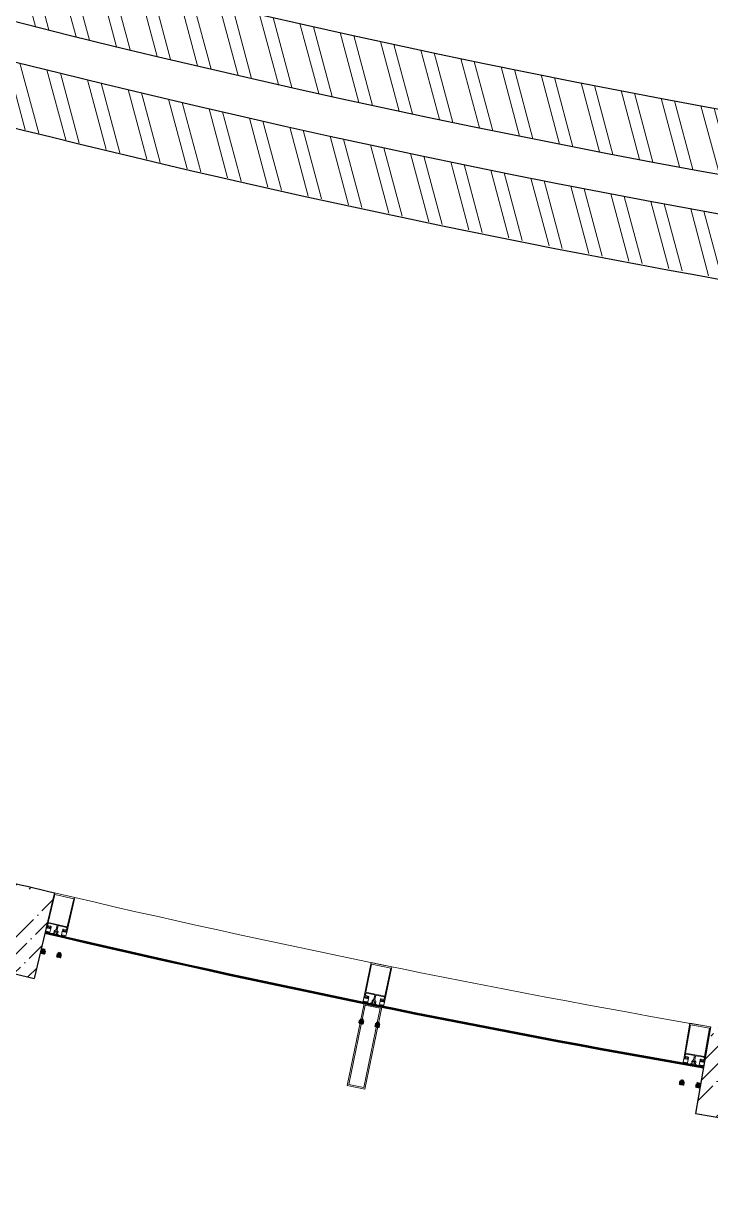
# Model space of a CAD drawing. Header units: millimetres. Extents: x 8275 to 147087, y -297470 to -191881.
# Drawn here: x 103272 to 105736, y -219885 to -215696 of the extents above; entities that cross this region are included whole.
import ezdxf

# ---------------------------------------------------------------- set-up
doc = ezdxf.new("R2010")
doc.units = ezdxf.units.MM
doc.header["$LTSCALE"] = 250
doc.header["$MEASUREMENT"] = 0
for name, color, linetype, lineweight in [('hatch', 9, 'Continuous', 0), ('wall', 1, 'Continuous', 30), ('win', 4, 'Continuous', 20)]:
    doc.layers.add(name, color=color, linetype=linetype, lineweight=lineweight)
pattern_1 = [(45, (-2190690.936406204, -138326.6644931042), (23.20194125768359, 85.07378461150648), [109.375, -21.875, 0, -21.875])]

msp = doc.modelspace()

# ---------------------------------------------------------------- hatches: boundary and pattern name
at = {"layer": 'hatch'}
h = msp.add_hatch(dxfattribs=at)
h.set_pattern_fill('ANSI32', color=256, scale=350, angle=59.99999999999999, style=0)
h.set_pattern_definition([(105, (-2190690.936406204, -138326.6644931042), (-126.7777647004402, -33.96999966970584), []), (105, (-2190660.00048458, -138273.0819050707), (-126.7777647004402, -33.96999966970584), [])])
h.paths.add_polyline_path([(95115.25018163468, -212482.2679443677), (95345.25018163421, -211988.2233863508), (95345.25018163281, -210624.835022427), (96706.70260944148, -210624.8350224087), (96810.93051206064, -210394.8350224093), (95115.25018163468, -210394.835022427)])
edge = h.paths.add_edge_path()
edge.add_arc((112455.1913166817, -179296.9571984977), 37540.11261918598, 243.7933671564915, 259.8707226368601)
edge.add_line((105853.0203109945, -216251.9486539538), (105888.9298440057, -216024.7220899879))
edge.add_arc((112455.1912734841, -179296.9573447998), 37310.11246750853, 243.7857062474797, 259.8636394809197, ccw=False)
edge.add_line((95974.20720158634, -212769.6575101581), (95877.11265997193, -212978.218509694))
edge = h.paths.add_edge_path()
edge.add_line((95725.47056300822, -213303.9487391024), (95356.92912287381, -213132.3760947786))
edge.add_arc((112357.0469241098, -179527.7577788203), 37659.98376814761, 243.1657740476392, 259.9670714785931)
edge.add_line((105796.1456567429, -216611.8372736251), (105831.1623778313, -216390.2602007165))
edge.add_arc((112455.191312338, -179296.9572137243), 37680.11260346745, 243.7979844895485, 259.8749917959418, ccw=False)
edge.add_line((95818.01177239488, -213105.1683874271), (95725.47056300822, -213303.9487391024))
h = msp.add_hatch(dxfattribs=at)
h.set_pattern_fill('ANSI36', color=256, scale=350, style=0)
h.set_pattern_definition(pattern_1)
edge = h.paths.add_edge_path()
edge.add_line((103189.8796660595, -219088.8223623584), (103189.8359679116, -219089.0080375638))
edge.add_line((103233.4066492899, -218903.8744416292), (103218.5158414717, -218967.1460892268))
edge.add_line((103383.6744922462, -218811.0213258906), (103311.5116726325, -219117.6440792023))
edge.add_line((101675.3482354709, -218696.7825613465), (101675.2963569078, -218696.9661188857))
edge.add_line((101727.0236348181, -218513.9438590438), (101709.345208409, -218576.4939425319))
edge.add_line((101640.6802717082, -218359.843401048), (101555.0083000211, -218662.9693047647))
edge.add_arc((112694.3498921262, -179249.5775209171), 40767.29950792503, 254.3938838899209, 256.191106307803)
edge.add_arc((112694.3498921262, -179249.5775209171), 40642.29950792503, 254.2182042704985, 256.191106307803)
edge.add_arc((112694.3408115387, -179249.6314917853), 40767.24492957115, 256.1911005787389, 256.5809129472962)
edge.add_arc((112694.3408115387, -179249.6314917853), 40642.24492957115, 256.1911005787389, 256.7565927922471)
edge.add_arc((112694.3498099099, -179249.577789438), 40832.29922754137, 254.3936042384521, 256.1911062857713)
edge.add_arc((112694.3498099099, -179249.577789438), 40957.29922754137, 254.218204279078, 256.1911062857713)
edge.add_arc((112694.3440582135, -179249.6079446296), 40832.2685710791, 256.1911040305631, 256.5811958506521)
edge.add_arc((112694.3440582135, -179249.6079446296), 40957.2685710791, 256.1911040305631, 256.7565959417156)
h = msp.add_hatch(dxfattribs=at)
h.set_pattern_fill('ANSI36', color=256, scale=350, style=0)
h.set_pattern_definition(pattern_1)
edge = h.paths.add_edge_path()
edge.add_line((107352.2572521584, -219856.9959098764), (107352.2329500502, -219857.1851034745))
edge.add_line((107376.4641550614, -219668.5434886976), (107368.1828567802, -219733.0139712607))
edge.add_line((107516.3466294215, -219560.6777342883), (107476.214309484, -219873.1106337001))
edge.add_line((105805.3526756989, -219623.3574179586), (105805.320018267, -219623.5453496008))
edge.add_line((105837.8821720502, -219436.1619973244), (105826.7536730773, -219500.2024615149))
edge.add_line((105736.0958791112, -219291.7955239103), (105682.1656371418, -219602.144452197))
edge.add_arc((112694.3408115387, -179249.6314917853), 40767.24492957115, 260.317664265954, 262.5047014556026)
edge.add_arc((112694.3408115387, -179249.6314917853), 40642.24492957115, 260.1419844077665, 262.6803813111454)
edge.add_arc((112694.3440582135, -179249.6079446296), 40832.2685710791, 260.3173856727423, 262.5049809096399)
edge.add_arc((112694.3440582135, -179249.6079446296), 40957.2685710791, 260.1419855816791, 262.6803810007032)
at = {"layer": 'win', "extrusion": (-0.0006101579890700578, -0.002618681102787831, 0.9999963851017215)}
h = msp.add_hatch(dxfattribs=at)
h.set_pattern_fill('AR-HBONE', color=256, scale=0.4111842104963534, angle=166.883935893196, style=0)
h.set_pattern_definition([(211.8839359018969, (268933.3493338504, -203505.0308545502), (-0.5278281693547415, -2.265329112003787), [4.934210526705854, -1.644736842235298]), (301.883935884487, (268931.9527552144, -203505.8996050175), (-0.5278281693547415, -2.265329112003787), [4.93421052670585, -1.644736842235296])])
h.paths.add_polyline_path([(103341.5923912851, -219015.3607112148), (103341.1258526938, -219017.3629981859), (103346.4652846111, -219018.6071011105), (103346.9318232135, -219016.6048141308)], flags=16)
h.paths.add_polyline_path([(103404.2247664341, -219029.9542339542), (103403.7582278354, -219031.956520912), (103398.4187959162, -219030.7124179865), (103398.8853345084, -219028.7101310162)], flags=16)
edge = h.paths.add_edge_path()
edge.add_arc((103348.3668563207, -219031.5858078503), 0.6853070175936424, 166.8839358653754, 346.8839358653756, ccw=False)
edge.add_arc((103347.0319983391, -219031.274782119), 0.6853070175936424, 166.8839358653754, 346.8839358653756, ccw=False)
edge.add_arc((103345.6971403583, -219030.9637563871), 0.6853070184712251, 166.8839357886692, 346.88393578866936, ccw=False)
edge.add_arc((103344.362282372, -219030.6527306543), 0.6853070185111152, 166.8839359387466, 346.88393593874673, ccw=False)
edge.add_arc((103343.0274243922, -219030.3417049232), 0.685307016775895, 166.8839360946604, 346.8839360946605, ccw=False)
edge.add_arc((103341.6925664143, -219030.0306791924), 0.6853070175936424, 166.8839358653754, 346.8839358653756, ccw=False)
edge.add_arc((103340.3577084336, -219029.7196534608), 0.6853070175936424, 166.8839358662092, 346.88393586620936, ccw=False)
edge.add_arc((103339.0228504519, -219029.4086277291), 0.6853070185310604, 166.8839359387466, 346.88393593874673, ccw=False)
edge.add_arc((103337.687992475, -219029.0976019983), 0.6853070148412242, 166.8839357970068, 346.883935797007, ccw=False)
edge.add_arc((103336.3531344942, -219028.7865762671), 0.6853070203261156, 166.8839359345778, 346.88393593457795, ccw=False)
edge.add_arc((103335.0182765079, -219028.4755505345), 0.6853070175936424, 166.8839358653754, 346.8839358653756, ccw=False)
edge.add_arc((103333.6834185309, -219028.1645248037), 0.6853070149010594, 166.8839359487518, 346.8839359487519, ccw=False)
edge.add_line((103333.0159895429, -219028.0090119381), (103335.7864207704, -219016.1188952499))
edge.add_line((103335.7864207727, -219016.1188952603), (103339.5240231226, -219016.9897673093))
edge.add_line((103339.5240231202, -219016.9897673084), (103339.9905617148, -219014.9874803288))
edge.add_line((103339.9905617097, -219014.9874803375), (103338.2552463337, -219014.5831468864))
edge.add_line((103338.2552463347, -219014.5831468869), (103340.6380158918, -219011.6200193455))
edge.add_line((103340.6380158942, -219011.6200193464), (103349.3353773313, -219013.6465294731))
edge.add_line((103349.3353773299, -219013.6465294702), (103350.2689681607, -219017.3823784677))
edge.add_line((103350.2689681602, -219017.3823784698), (103348.5336527843, -219016.9780450187))
edge.add_line((103348.5336527861, -219016.9780450196), (103348.0671141902, -219018.9803319894))
edge.add_line((103348.0671141883, -219018.9803319886), (103351.8047165335, -219019.8512040365))
edge.add_line((103351.804716533, -219019.8512040359), (103349.034269798, -219031.7413872533))
edge.add_arc((103390.9957458833, -219041.4307519184), 0.6853070175936424, 166.8839359354116, 346.8839359354115)
edge.add_arc((103392.330603864, -219041.7417776499), 0.6853070175936424, 166.8839359354116, 346.8839359354115)
edge.add_arc((103393.6654618457, -219042.0528033815), 0.68530701845128, 166.8839360121178, 346.8839360121177)
edge.add_arc((103395.000319832, -219042.3638291142), 0.6853070185310604, 166.8839358620404, 346.883935862041)
edge.add_arc((103396.3351778099, -219042.674854845), 0.685307016775895, 166.8839357061267, 346.8839357061273)
edge.add_arc((103397.6700357906, -219042.9858805766), 0.6853070175936424, 166.8839359354116, 346.8839359354115)
edge.add_arc((103399.0048937667, -219043.2969063067), 0.6853070176135876, 166.8839359345779, 346.8839359345777)
edge.add_arc((103400.339751752, -219043.6079320394), 0.6853070185111152, 166.8839358620404, 346.883935862041)
edge.add_arc((103401.674609729, -219043.9189577701), 0.6853070148611694, 166.8839360037802, 346.8839360037801)
edge.add_arc((103403.0094677116, -219044.2299835021), 0.6853070203261156, 166.8839358662093, 346.8839358662098)
edge.add_arc((103404.344325697, -219044.5410092348), 0.6853070175936424, 166.8839359354116, 346.8839359354115)
edge.add_arc((103405.6791836731, -219044.8520349653), 0.6853070149210045, 166.8839358520353, 346.8839358520358)
edge.add_line((103406.3466126602, -219045.0075478296), (103409.0976597555, -219033.2006238386))
edge.add_line((103409.0976597573, -219033.2006238377), (103405.3600574121, -219032.3297517897))
edge.add_line((103405.3600574098, -219032.3297517886), (103405.8265960058, -219030.3274648188))
edge.add_line((103405.8265960086, -219030.3274648199), (103407.5619113845, -219030.731798271))
edge.add_line((103407.5619113817, -219030.731798282), (103406.7342704832, -219027.020635913))
edge.add_line((103406.7342704879, -219027.0206359133), (103398.0369090465, -219024.9941258046))
edge.add_line((103398.0369090465, -219024.9941257954), (103395.5481895562, -219027.9325666892))
edge.add_line((103395.548189558, -219027.9325666871), (103397.283504934, -219028.3369001383))
edge.add_line((103397.2835049312, -219028.3369001497), (103396.8169663352, -219030.3391871195))
edge.add_line((103396.8169663343, -219030.3391871191), (103393.0793639891, -219029.4683150711))
edge.add_line((103393.0793639933, -219029.4683150723), (103390.3283013934, -219041.2753056025))
at = {"layer": 'win', "extrusion": (-0.0005455354883049503, -0.002632902299882639, 0.9999963851017214)}
h = msp.add_hatch(dxfattribs=at)
h.set_pattern_fill('AR-HBONE', color=256, scale=0.4111842104963538, angle=168.2939570443096, style=0)
h.set_pattern_definition([(213.2939570530105, (269642.3732031303, -199685.9870364307), (-0.4719253275507613, -2.277631455541558), [4.934210526705858, -1.6447368422353]), (303.2939570356006, (269640.9984247437, -199686.8898894906), (-0.4719253275507613, -2.277631455541558), [4.934210526705853, -1.644736842235297])])
h.paths.add_polyline_path([(104482.4203529545, -219266.3413262879), (104482.0032259613, -219268.354487097), (104487.3716547797, -219269.46682576), (104487.7887817841, -219267.453664942)], flags=16)
h.paths.add_polyline_path([(104545.3928663158, -219279.3892335398), (104544.9757393152, -219281.4023943358), (104539.607310494, -219280.290055672), (104540.0244374881, -219278.2768948637)], flags=16)
edge = h.paths.add_edge_path()
edge.add_arc((104489.5920180921, -219282.394810536), 0.6853070175936429, 168.293957016489, 348.2939570164892, ccw=False)
edge.add_arc((104488.2499108841, -219282.1167258701), 0.6853070175936429, 168.293957016489, 348.2939570164892, ccw=False)
edge.add_arc((104486.9078036785, -219281.8386412037), 0.6853070184712255, 168.2939569397828, 348.29395693978296, ccw=False)
edge.add_arc((104485.5656964668, -219281.5605565365), 0.6853070185111156, 168.2939570898602, 348.2939570898603, ccw=False)
edge.add_arc((104484.2235892616, -219281.2824718707), 0.6853070167758955, 168.2939572457739, 348.2939572457741, ccw=False)
edge.add_arc((104482.8814820587, -219281.0043872054), 0.6853070175936429, 168.293957016489, 348.2939570164892, ccw=False)
edge.add_arc((104481.5393748517, -219280.7263025392), 0.6853070175936429, 168.2939570173228, 348.29395701732295, ccw=False)
edge.add_arc((104480.1972676451, -219280.448217873), 0.6853070185310608, 168.2939570898602, 348.2939570898603, ccw=False)
edge.add_arc((104478.8551604427, -219280.1701332075), 0.6853070148412247, 168.2939569481204, 348.2939569481206, ccw=False)
edge.add_arc((104477.5130532366, -219279.8920485418), 0.685307020326116, 168.2939570856914, 348.29395708569155, ccw=False)
edge.add_arc((104476.1709460244, -219279.6139638747), 0.6853070175936429, 168.293957016489, 348.2939570164892, ccw=False)
edge.add_arc((104474.8288388225, -219279.3358792092), 0.6853070149010598, 168.2939570998653, 348.2939570998655, ccw=False)
edge.add_line((104474.1577852215, -219279.1968368763), (104476.6347971359, -219267.2421484227))
edge.add_line((104476.6347971382, -219267.2421484331), (104480.3926973194, -219268.0207854988))
edge.add_line((104480.3926973167, -219268.0207854979), (104480.8098243126, -219266.0076246803))
edge.add_line((104480.8098243084, -219266.0076246891), (104479.0650849394, -219265.646114623))
edge.add_line((104479.0650849403, -219265.6461146235), (104481.3742192365, -219262.625251437))
edge.add_line((104481.3742192388, -219262.6252514379), (104490.1188135166, -219264.4371317265))
edge.add_line((104490.1188135148, -219264.4371317237), (104491.1440497949, -219268.1488766153))
edge.add_line((104491.1440497949, -219268.1488766175), (104489.3993104259, -219267.7873665515))
edge.add_line((104489.3993104278, -219267.7873665523), (104488.9821834299, -219269.8005273602))
edge.add_line((104488.9821834281, -219269.8005273595), (104492.7400836046, -219270.5791644242))
edge.add_line((104492.7400836042, -219270.5791644237), (104490.2630578243, -219282.5339197678))
edge.add_arc((104532.4502544911, -219291.1878033032), 0.6853070175936429, 168.2939570865253, 348.2939570865251)
edge.add_arc((104533.7923616972, -219291.4658879692), 0.6853070175936429, 168.2939570865253, 348.2939570865251)
edge.add_arc((104535.1344689043, -219291.7439726353), 0.6853070184512804, 168.2939571632315, 348.2939571632314)
edge.add_arc((104536.476576116, -219292.0220573025), 0.6853070185310608, 168.2939570131541, 348.2939570131546)
edge.add_arc((104537.8186833193, -219292.3001419679), 0.6853070167758955, 168.2939568572403, 348.2939568572409)
edge.add_arc((104539.160790525, -219292.578226634), 0.6853070175936429, 168.2939570865253, 348.2939570865251)
edge.add_arc((104540.5028977264, -219292.8563112989), 0.685307017613588, 168.2939570856915, 348.2939570856914)
edge.add_arc((104541.8450049377, -219293.134395966), 0.6853070185111156, 168.2939570131541, 348.2939570131546)
edge.add_arc((104543.1871121401, -219293.4124806313), 0.6853070148611698, 168.2939571548939, 348.2939571548937)
edge.add_arc((104544.529219348, -219293.6905652979), 0.685307020326116, 168.2939570173229, 348.2939570173234)
edge.add_arc((104545.8713265588, -219293.968649965), 0.6853070175936429, 168.2939570865253, 348.2939570865251)
edge.add_arc((104547.2134337603, -219294.2467346302), 0.685307014921005, 168.2939570031489, 348.2939570031494)
edge.add_line((104547.8844873603, -219294.3857769618), (104550.3441681369, -219282.5147330007))
edge.add_line((104550.3441681383, -219282.5147329998), (104546.5862679617, -219281.736095935))
edge.add_line((104546.5862679599, -219281.7360959339), (104547.0033949577, -219279.7229351259))
edge.add_line((104547.0033949605, -219279.7229351269), (104548.7481343295, -219280.084445193))
edge.add_line((104548.7481343276, -219280.0844452041), (104547.8294233629, -219276.3947723529))
edge.add_line((104547.8294233666, -219276.394772353), (104539.0848290851, -219274.5828920825))
edge.add_line((104539.0848290856, -219274.5828920733), (104536.6691694726, -219277.5816832002))
edge.add_line((104536.669169474, -219277.5816831981), (104538.413908843, -219277.9431932642))
edge.add_line((104538.4139088411, -219277.9431932757), (104537.9967818433, -219279.9563540836))
edge.add_line((104537.9967818414, -219279.9563540832), (104534.2388816649, -219279.1777170184))
edge.add_line((104534.23888167, -219279.1777170195), (104531.7791870307, -219291.0488278812))
at = {"layer": 'win', "extrusion": (-0.000464152185249474, -0.002648461107634446, 0.9999963851017215)}
h = msp.add_hatch(dxfattribs=at)
h.set_pattern_fill('AR-HBONE', color=256, scale=0.4111842104963502, angle=170.0596247577776, style=0)
h.set_pattern_definition([(215.0596247664785, (270109.4299044305, -194825.0598165543), (-0.401523247867033, -2.291090928679718), [4.934210526705828, -1.644736842235285]), (305.0596247490686, (270108.0835973465, -194826.0046003905), (-0.401523247867033, -2.291090928679718), [4.934210526705797, -1.644736842235276])])
h.paths.add_polyline_path([(105631.2012671203, -219484.9990687259), (105630.8463673618, -219487.0241261408), (105636.2465204627, -219487.9705255108), (105636.6014202319, -219485.9454680867)], flags=16)
h.paths.add_polyline_path([(105694.5459112975, -219496.1004820037), (105694.1910115311, -219498.1255394057), (105688.7908584274, -219497.1791400349), (105689.1457581872, -219495.1540826209)], flags=16)
edge = h.paths.add_edge_path()
edge.add_arc((105638.8641645208, -219500.8239586393), 0.6853070175936392, 170.059624729957, 350.05962472995714, ccw=False)
edge.add_arc((105637.5141262429, -219500.5873587968), 0.6853070175936392, 170.059624729957, 350.05962472995714, ccw=False)
edge.add_arc((105636.1640879659, -219500.3507589537), 0.6853070184712219, 170.0596246532508, 350.0596246532509, ccw=False)
edge.add_arc((105634.8140496843, -219500.1141591099), 0.685307018511112, 170.0596248033282, 350.0596248033283, ccw=False)
edge.add_arc((105633.4640114082, -219499.8775592675), 0.6853070167758918, 170.0596249592419, 350.05962495924206, ccw=False)
edge.add_arc((105632.1139731345, -219499.6409594253), 0.6853070175936392, 170.059624729957, 350.05962472995714, ccw=False)
edge.add_arc((105630.763934857, -219499.4043595825), 0.6853070175936392, 170.0596247307908, 350.0596247307909, ccw=False)
edge.add_arc((105629.4138965801, -219499.1677597396), 0.6853070185310571, 170.0596248033282, 350.0596248033283, ccw=False)
edge.add_arc((105628.0638583068, -219498.9311598972), 0.685307014841221, 170.0596246615884, 350.05962466158854, ccw=False)
edge.add_arc((105626.7138200303, -219498.6945600548), 0.6853070203261123, 170.0596247991594, 350.0596247991595, ccw=False)
edge.add_arc((105625.3637817477, -219498.4579602112), 0.6853070175936392, 170.059624729957, 350.05962472995714, ccw=False)
edge.add_arc((105624.0137434749, -219498.2213603689), 0.6853070149010562, 170.0596248133334, 350.05962481333347, ccw=False)
edge.add_line((105623.3387243387, -219498.1030604476), (105625.4462142538, -219486.0777267598))
edge.add_line((105625.4462142566, -219486.07772677), (105629.2263214354, -219486.7402063304))
edge.add_line((105629.2263214326, -219486.7402063296), (105629.5812211934, -219484.7151489061))
edge.add_line((105629.5812211892, -219484.7151489151), (105627.8261714283, -219484.4075691194))
edge.add_line((105627.8261714292, -219484.4075691198), (105630.0411310082, -219481.3169915601))
edge.add_line((105630.0411310101, -219481.3169915609), (105638.8374007389, -219482.8585745537))
edge.add_line((105638.837400737, -219482.8585745509), (105639.9765159188, -219486.5369677019))
edge.add_line((105639.9765159193, -219486.5369677041), (105638.2214661583, -219486.2293879084))
edge.add_line((105638.2214661607, -219486.2293879092), (105637.8665663975, -219488.2544453229))
edge.add_line((105637.8665663957, -219488.2544453223), (105641.6466735697, -219488.9169248818))
edge.add_line((105641.6466735693, -219488.9169248813), (105639.5391718562, -219500.9423258552))
edge.add_arc((105681.9729802076, -219508.292235492), 0.6853070175936392, 170.0596247999932, 350.0596247999931)
edge.add_arc((105683.3230184846, -219508.5288353348), 0.6853070175936392, 170.0596247999932, 350.0596247999931)
edge.add_arc((105684.673056762, -219508.7654351776), 0.6853070184512767, 170.0596248766994, 350.0596248766993)
edge.add_arc((105686.0230950446, -219509.0020350213), 0.6853070185310571, 170.059624726622, 350.0596247266226)
edge.add_arc((105687.3731333179, -219509.2386348635), 0.6853070167758918, 170.0596245707083, 350.0596245707088)
edge.add_arc((105688.7231715948, -219509.4752347064), 0.6853070175936392, 170.0596247999932, 350.0596247999931)
edge.add_arc((105690.0732098667, -219509.711834548), 0.6853070176135844, 170.0596247991595, 350.0596247991593)
edge.add_arc((105691.4232481483, -219509.9484343917), 0.685307018511112, 170.059624726622, 350.0596247266226)
edge.add_arc((105692.7732864216, -219510.1850342338), 0.6853070148611662, 170.0596248683618, 350.0596248683617)
edge.add_arc((105694.1233247, -219510.421634077), 0.6853070203261123, 170.0596247307909, 350.0596247307914)
edge.add_arc((105695.4733629812, -219510.6582339207), 0.6853070175936392, 170.0596247999932, 350.0596247999931)
edge.add_arc((105696.8234012535, -219510.8948337627), 0.6853070149210013, 170.0596247166169, 350.0596247166174)
edge.add_line((105697.4984203887, -219511.0131336828), (105699.5911646353, -219499.0719387774))
edge.add_line((105699.5911646372, -219499.0719387764), (105695.8110574631, -219498.4094592169))
edge.add_line((105695.8110574603, -219498.4094592159), (105696.1659572234, -219496.3844018021))
edge.add_line((105696.1659572258, -219496.384401803), (105697.9210069867, -219496.6919815987))
edge.add_line((105697.9210069853, -219496.6919816099), (105696.8890466209, -219493.0323677789))
edge.add_line((105696.8890466251, -219493.0323677789), (105688.0927768935, -219491.4907848042))
edge.add_line((105688.092776893, -219491.490784795), (105685.7706624943, -219494.5625830156))
edge.add_line((105685.7706624962, -219494.5625830136), (105687.5257122571, -219494.8701628092))
edge.add_line((105687.5257122552, -219494.8701628209), (105687.1708124921, -219496.8952202346))
edge.add_line((105687.1708124907, -219496.8952202342), (105683.3907053166, -219496.2327406747))
edge.add_line((105683.3907053213, -219496.2327406756), (105681.2979492799, -219508.1740028769))

# ---------------------------------------------------------------- linework, layer by layer
at = {"layer": 'wall'}
for p, q in [((103383.6744922462, -218811.0213258906, -27227.86530261567), (103311.5116726325, -219117.6440792023, -27227.86530261567)), ((105736.0958791112, -219291.7955239103, -27227.86530261567), (105682.1656371418, -219602.144452197, -27227.86530261567))]:
    msp.add_line(p, q, dxfattribs=at)
for centre, radius, start, end in [((112455.1920002091, -179296.9559816828, -70506.24605607208), 37310.11393724672, 243.7857061407277, 259.8636387411967), ((112455.1920002091, -179296.9559816828, -70506.24605607208), 37540.11393724672, 243.7933670510744, 259.8707219368824), ((112455.1920002091, -179296.9559816828, -70506.24605607208), 37910.11393724672, 242.7807844374486, 262.665608874233), ((112455.1920002091, -179296.9559816828, -70506.24605607208), 37680.11393724672, 243.7979843725674, 259.8749910978677), ((112694.3408115387, -179249.6314917853, -30639.4644521882), 40642.24492957115, 256.1911005874302, 256.7565927977528), ((112694.3440582135, -179249.6079446296, -30639.4644521882), 40957.2685710791, 256.1911040217321, 256.7565959498278), ((112694.3440582135, -179249.6079446296, -30639.4644521882), 40957.2685710791, 260.1419855767854, 262.6803809997214)]:
    msp.add_arc(centre, radius, start, end, dxfattribs=at)
at = {"layer": 'win', "extrusion": (-0.0006101579890699176, -0.002618681102787857, 0.9999963851017215)}
for p, q in [((103377.3124791307, -218962.1453062646, -27227.86530261567), (103375.6665973586, -218963.1691350082, -27227.86530261567)), ((103378.5565732929, -218956.8058926588, -27227.86530261567), (103377.3124791307, -218962.1453062646, -27227.86530261567)), ((103377.5327386053, -218955.1600145855, -27227.86530261567), (103378.5565732929, -218956.8058926588, -27227.86530261567)), ((103397.2445884964, -218961.1602379566, -27227.86530261567), (103396.0004943332, -218966.4996515744, -27227.86530261567)), ((103396.0004943332, -218966.4996515744, -27227.86530261567), (103397.024329026, -218968.1455296493, -27227.86530261567)), ((103398.8904702661, -218960.1364092248, -27227.86530261567), (103397.2445884964, -218961.1602379566, -27227.86530261567))]:
    msp.add_line(p, q, dxfattribs=at)
at = {"layer": 'win', "extrusion": (-0.0005455354883048097, -0.002632902299882641, 0.9999963851017215)}
for p, q in [((104516.784693735, -219212.3716208364, -27227.86530261567), (104515.1645036305, -219213.4356396935, -27227.86530261567)), ((104517.8970245228, -219207.0032106288, -27227.86530261567), (104516.784693735, -219212.3716208364, -27227.86530261567)), ((104516.8329998141, -219205.3830243678, -27227.86530261567), (104517.8970245228, -219207.0032106288, -27227.86530261567)), ((104536.6865281991, -219210.8963824463, -27227.86530261567), (104535.5741974113, -219216.264792666, -27227.86530261567)), ((104535.5741974113, -219216.264792666, -27227.86530261567), (104536.6382221247, -219217.8849789285, -27227.86530261567)), ((104538.3067183017, -219209.8323636012, -27227.86530261567), (104536.6865281991, -219210.8963824463, -27227.86530261567))]:
    msp.add_line(p, q, dxfattribs=at)
at = {"layer": 'win', "extrusion": (-0.0004641521852493329, -0.002648461107634458, 0.9999963851017215)}
for p, q in [((105663.8634371373, -219430.0269285075, -27227.86530261567), (105662.2768005554, -219431.1403630415, -27227.86530261567)), ((105663.6963895035, -219423.0401617899, -27227.86530261567), (105664.8098297676, -219424.6267943492, -27227.86530261567)), ((105664.8098297676, -219424.6267943492, -27227.86530261567), (105663.8634371373, -219430.0269285075, -27227.86530261567)), ((105683.7103676724, -219427.9391805177, -27227.86530261567), (105682.7639750417, -219433.3393146881, -27227.86530261567)), ((105682.7639750417, -219433.3393146881, -27227.86530261567), (105683.8774153108, -219434.9259472488, -27227.86530261567)), ((105685.2970042524, -219426.8257459958, -27227.86530261567), (105683.7103676724, -219427.9391805177, -27227.86530261567))]:
    msp.add_line(p, q, dxfattribs=at)
at = {"layer": 'win', "extrusion": (-0.0006101579890699176, -0.002618681102787857, 0.9999963851017215), "elevation": -30161.26605928228}
msp.add_lwpolyline([(103372.996781284, -219034.3588453006), (103373.4063141853, -219035.0171987808), (103372.7479606947, -219035.4267316769), (103372.1259092355, -219038.0964476449), (103372.5354421364, -219038.7548011246), (103371.8770886484, -219039.1643340254), (103371.2550371834, -219041.8340499896), (103371.6688509738, -219042.4992853024, 0.9606708062894292), (103375.1663034068, -219043.1675845732), (103378.0268245657, -219030.8908206023, 0.1989123673796638), (103377.7189481544, -219029.027848584), (103375.2150799709, -219025.0027010341, -0.1989123673796519), (103374.907203572, -219023.1397290122), (103378.487661778, -219007.7731444107), (103408.1215089406, -219014.6779156477, -0.414213562373095), (103409.9644069842, -219017.6405063223), (103409.0624323597, -219021.5115944759, -0.414213562373095), (103406.0998416879, -219023.3544925218), (103397.5567506104, -219021.3639278468, 0.414213562373095), (103394.594159923, -219023.2068258874), (103393.1323389936, -219029.4806583913), (103396.869941339, -219030.3515304523), (103397.3364799365, -219028.3492434714), (103395.601164552, -219027.9449100306), (103396.378728879, -219024.607765072), (103408.3924507121, -219027.4069966573), (103407.6148863859, -219030.7441416038), (103405.8795710018, -219030.339808161), (103405.4130324093, -219032.3420951199), (103409.1506347531, -219033.2129671683), (103438.3580379936, -218907.8610005247), (103364.9408490853, -218890.7545853009), (103335.7334458425, -219016.1065519544), (103339.4710481858, -219016.9774240016), (103339.9375867857, -219014.9751370223), (103338.2022714088, -219014.5708035812), (103338.9798357416, -219011.233658627), (103350.9935575529, -219014.0328902078), (103350.2159932352, -219017.3700351646), (103348.4806778578, -219016.9657017132), (103348.0141392552, -219018.9679886817), (103351.7517416066, -219019.8388607196), (103353.2135625375, -219013.5650282154, 0.414213562373095), (103351.3706644959, -219010.6024375334), (103342.8275734209, -219008.6118728608, -0.414213562373095), (103340.9846753674, -219005.6492821766), (103341.8866499915, -219001.7781940333, -0.414213562373095), (103344.8492406761, -218999.9352959809), (103374.4830878414, -219006.8400672172), (103370.9026296268, -219022.2066518175, -0.1989123673796519), (103369.8030109689, -219023.7416734611), (103365.7778634196, -219026.245541643, 0.1989123673796638), (103364.6782447578, -219027.7805632945), (103361.8177236005, -219040.0573272596, 0.9606708062894292), (103365.2503699675, -219041.0037608503), (103365.9156052686, -219040.5899470535), (103366.5376567325, -219037.9202311017), (103366.1281238338, -219037.2618776143), (103366.7864773169, -219036.8523447091), (103367.4085287775, -219034.1826287527), (103366.9989958896, -219033.5242752724), (103367.6573493701, -219033.1147423646), (103368.2794008351, -219030.4450264131), (103367.8698679274, -219029.7866729221), (103371.819988829, -219027.3294755267), (103374.2771862288, -219031.2795964319), (103373.6188327508, -219031.6891293365)], format="xyb", close=True, dxfattribs=at)
at = {"layer": 'win', "extrusion": (-0.0006101579890699176, -0.002618681102787857, 0.9999963851017215)}
for points, elevation in [([(103366.3664621191, -218896.7160686884), (103343.0685477725, -218996.7057337025), (103411.1463047646, -219012.5680460022), (103434.4442191107, -218912.578380979)], -30161.26605928244), ([(103341.5923913192, -219015.3607112267), (103341.1258527297, -219017.3629981983), (103346.4652846443, -219018.6071011226), (103346.9318232505, -219016.6048141449)], -30161.26605928231), ([(103404.2247664677, -219029.9542339666), (103403.7582278721, -219031.9565209244), (103398.4187959503, -219030.7124180002), (103398.8853345425, -219028.7101310281)], -30161.26605928223)]:
    msp.add_lwpolyline(points, close=True, dxfattribs=dict(at, elevation=elevation))
for points, elevation in [([(103349.0342853463, -219031.741320729, -0.9999999999999999), (103347.6994273593, -219031.4302949962, -0.9999999999999999), (103346.3645693845, -219031.1192692667, -0.9999999999999999), (103345.0297114021, -219030.8082435338, -0.9999999999999999), (103343.6948534186, -219030.4972178015, -0.9999999999999999), (103342.3599954399, -219030.1861920785, -0.9999999999999999), (103341.0251374544, -219029.8751663372, -0.9999999999999999), (103339.6902794733, -219029.5641406065, -0.9999999999999999), (103338.3554215016, -219029.2531148777, -0.9999999999999999), (103337.020563521, -219028.9420891464, -0.9999999999999999), (103335.6857055368, -219028.6310634141, -0.9999999999999999), (103334.3508475546, -219028.3200376815, -0.9999999999999999), (103333.0159895774, -219028.0090119503), (103335.7864208089, -219016.1188952737), (103339.4710481931, -219016.977423998), (103339.9375867767, -219014.9751370231), (103338.2552463659, -219014.5831468961), (103340.6380159286, -219011.6200193593), (103349.3353773725, -219013.6465294865), (103350.268968192, -219017.3823784803), (103348.4806778529, -219016.9657017096), (103348.0141392577, -219018.9679886816), (103351.8047165706, -219019.8512040506), (103349.034269831, -219031.7413872739)], -30162.61033783664), ([(103390.3283169247, -219041.2752390642, 0.9999999999999999), (103391.6631749149, -219041.5862647975, 0.9999999999999999), (103392.9980328834, -219041.8972905253, 0.9999999999999999), (103394.3328908727, -219042.2083162589, 0.9999999999999999), (103395.6677488614, -219042.5193419935, 0.9999999999999999), (103397.0026068308, -219042.8303677216, 0.9999999999999999), (103398.337464808, -219043.1413934506, 0.9999999999999999), (103399.6723227902, -219043.4524191841, 0.9999999999999999), (103401.0071807672, -219043.7634449136, 0.9999999999999999), (103402.3420387493, -219044.0744706464, 0.9999999999999999), (103403.6768967356, -219044.3854963791, 0.9999999999999999), (103405.0117547184, -219044.6965221108, 0.9999999999999999), (103406.3466126905, -219045.0075478408), (103409.0976597913, -219033.2006238503), (103405.3600574482, -219032.3297518031), (103405.8265960398, -219030.3274648301), (103407.5619114087, -219030.7317982904), (103406.7342705218, -219027.0206359268), (103398.0369090765, -219024.9941258058), (103395.5481895886, -219027.932566697), (103397.283504965, -219028.3369001616), (103396.8169663746, -219030.3391871344), (103393.0793640316, -219029.4683150853), (103390.3283014268, -219041.2753056047)], -30162.61033783657)]:
    msp.add_lwpolyline(points, format="xyb", dxfattribs=dict(at, elevation=elevation))
at = {"layer": 'win', "extrusion": (-0.0005455354883048097, -0.002632902299882641, 0.9999963851017215), "elevation": -30119.60617875641}
msp.add_lwpolyline([(104514.2827213557, -219284.5609390689), (104514.7083303726, -219285.2090158128), (104514.0602536189, -219285.6346248255), (104513.504084291, -219288.3188392444), (104513.9296933076, -219288.9669159882), (104513.2816165567, -219289.392525005), (104512.725447222, -219292.0767394206), (104513.1555051717, -219292.7315905734, 0.9606708062894292), (104516.6683434384, -219293.3136255753), (104519.2259037674, -219280.9701900699, 0.1989123673796638), (104518.8722783752, -219279.1153580808), (104516.2701214425, -219275.153042094, -0.1989123673796519), (104515.9164960643, -219273.2982101009), (104519.1177441412, -219257.8481740477), (104548.912524108, -219264.0216536321, -0.414213562373095), (104550.827764674, -219266.937998995), (104550.0213191419, -219270.8301099025, -0.414213562373095), (104547.1049737814, -219272.7453504716), (104538.51548766, -219270.9656086156, 0.414213562373095), (104535.5991422846, -219272.8808491801), (104534.2921443645, -219279.1887530431), (104538.0500445409, -219279.9673901208), (104538.4671715383, -219277.9542293019), (104536.722432161, -219277.5927192466), (104537.4176438244, -219274.2374512242), (104549.4966086867, -219276.7402132202), (104548.8013970251, -219280.0954812308), (104547.056657647, -219279.7339711731), (104546.6395306535, -219281.7471319698), (104550.3974308293, -219282.525769035), (104576.5114507941, -219156.4930514308), (104502.6955544857, -219141.1983948056), (104476.5815345195, -219267.2311124197), (104480.3394346928, -219268.0097494839), (104480.7565616951, -219265.9965886665), (104479.0118223232, -219265.6350786104), (104479.7070339936, -219262.2798105921), (104491.7859988337, -219264.7825725844), (104491.0907871783, -219268.1378406049), (104489.3460478091, -219267.7763305389), (104488.9289208048, -219269.7894913453), (104492.6868209885, -219270.5681283997), (104493.9938189113, -219264.2602245364, 0.414213562373095), (104492.0785783465, -219261.343879166), (104483.4890922288, -219259.5641373122, -0.414213562373095), (104481.5738516516, -219256.6477919399), (104482.3802971842, -219252.7556810431, -0.414213562373095), (104485.2966425581, -219250.8404404667), (104515.0914225276, -219257.0139200505), (104511.8901744426, -219272.4639561026, -0.1989123673796519), (104510.82866107, -219274.0255712902), (104506.8663450819, -219276.6277282209, 0.1989123673796638), (104505.8048317032, -219278.1893434166), (104503.2472713798, -219290.5327789161, 0.9606708062894292), (104506.7021672628, -219291.3944587038), (104507.357018405, -219290.964400746), (104507.9131877401, -219288.2801863429), (104507.4875787238, -219287.6321095919), (104508.1356554708, -219287.2065005703), (104508.6918248003, -219284.5222861632), (104508.2662157952, -219283.8742094184), (104508.914292541, -219283.4486003944), (104509.4704618744, -219280.7643859917), (104509.0448528501, -219280.1163092375), (104512.9333133357, -219277.562655144), (104515.4869674326, -219281.4511156331), (104514.8388906908, -219281.8767246535)], format="xyb", close=True, dxfattribs=at)
at = {"layer": 'win', "extrusion": (-0.0005455354883048097, -0.002632902299882641, 0.9999963851017215)}
for points, elevation in [([(104504.2674302327, -219147.122992964), (104483.4370189179, -219247.6556736556), (104551.8844864068, -219261.8379916183), (104572.7148977229, -219161.3053109175)], -30119.60617875656), ([(104482.4203529887, -219266.3413262986), (104482.0032259988, -219268.354487108), (104487.3716548157, -219269.4668257709), (104487.7887818242, -219267.4536649549)], -30119.60617875643), ([(104545.3928663509, -219279.3892335509), (104544.9757393546, -219281.4023943466), (104539.6073105317, -219280.2900556843), (104540.0244375231, -219278.2768948744)], -30119.60617875634)]:
    msp.add_lwpolyline(points, close=True, dxfattribs=dict(at, elevation=elevation))
for points, elevation in [([(104490.2630717322, -219282.5338528804, -0.9999999999999999), (104488.9209645194, -219282.255768213, -0.9999999999999999), (104487.5788573185, -219281.9776835489, -0.9999999999999999), (104486.2367501117, -219281.6995988815, -0.9999999999999999), (104484.8946429014, -219281.421514215, -0.9999999999999999), (104483.5525356975, -219281.1434295574, -0.9999999999999999), (104482.2104284863, -219280.8653448815, -0.9999999999999999), (104480.8683212803, -219280.5872602161, -0.9999999999999999), (104479.526214084, -219280.3091755526, -0.9999999999999999), (104478.1841068782, -219280.0310908868, -0.9999999999999999), (104476.8419996672, -219279.7530062201, -0.9999999999999999), (104475.4998924592, -219279.4749215529, -0.9999999999999999), (104474.1577852574, -219279.1968368871), (104476.6347971767, -219267.2421484449), (104480.3394346979, -219268.0097494801), (104480.7565616843, -219265.9965886673), (104479.06508497, -219265.6461146314), (104481.3742192733, -219262.6252514493), (104490.1188135584, -219264.4371317383), (104491.1440498262, -219268.1488766268), (104489.3460478026, -219267.7763305349), (104488.928920806, -219269.7894913451), (104492.7400836427, -219270.5791644368), (104490.2630578584, -219282.533919787)], -30120.95045731074), ([(104531.7792009211, -219291.0487609803, 0.9999999999999999), (104533.1213081355, -219291.3268456479, 0.9999999999999999), (104534.4634153301, -219291.6049303105, 0.9999999999999999), (104535.8055225446, -219291.8830149783, 0.9999999999999999), (104537.1476297592, -219292.1610996472, 0.9999999999999999), (104538.4897369544, -219292.4391843103, 0.9999999999999999), (104539.831844157, -219292.7172689739, 0.9999999999999999), (104541.1739513657, -219292.995353642, 0.9999999999999999), (104542.5160585656, -219293.2734383062, 0.9999999999999999), (104543.8581657742, -219293.5515229735, 0.9999999999999999), (104545.2002729856, -219293.8296076405, 0.9999999999999999), (104546.5423801941, -219294.1076923067, 0.9999999999999999), (104547.8844873901, -219294.3857769715), (104550.3441681732, -219282.5147330109), (104546.5862679999, -219281.7360959468), (104547.0033949906, -219279.7229351357), (104548.7481343529, -219280.0844452111), (104547.8294234017, -219276.394772365), (104539.0848291145, -219274.5828920825), (104536.669169504, -219277.5816832066), (104538.4139088753, -219277.943193286), (104537.9967818819, -219279.9563540968), (104534.2388817088, -219279.177717031), (104531.7791870652, -219291.0488278821)], -30120.95045731068)]:
    msp.add_lwpolyline(points, format="xyb", dxfattribs=dict(at, elevation=elevation))
at = {"layer": 'win', "elevation": -30641.20913663762}
for points in [[(104497.0782647978, -219514.9538277246), (104557.9452255091, -219221.1933588158), (104494.297123912, -219208.005517328), (104433.4301631998, -219501.7659862372)], [(104493.1967063278, -219509.0433705642), (104552.0347683483, -219225.0749172856), (104498.1786823815, -219213.9159744882), (104439.3406203601, -219497.8844277669)]]:
    msp.add_lwpolyline(points, close=True, dxfattribs=at)
at = {"layer": 'win', "extrusion": (-0.0004641521852493329, -0.002648461107634458, 0.9999963851017215), "elevation": -30107.64554193459}
msp.add_lwpolyline([(105663.6098871032, -219502.2282927583), (105664.0552624779, -219502.8629480013), (105663.420607227, -219503.3083233715), (105662.9474075428, -219506.0083999318), (105663.3927829165, -219506.6430551743), (105662.7581276667, -219507.0884305488), (105662.2849279795, -219509.7885071055), (105662.7349589091, -219510.4297964612, 0.9606708062894292), (105666.2640628575, -219510.9033181117), (105668.4400849281, -219498.4869401038, 0.1989123673796638), (105668.0294766561, -219496.6438846319), (105665.3064689826, -219492.7636271793, -0.1989123673796519), (105664.8958607233, -219490.9205717036), (105667.6195448512, -219475.3792349508), (105697.5903945872, -219480.6317514584, -0.414213562373095), (105699.5945837618, -219483.4877000667), (105698.908444217, -219487.402811079, -0.414213562373095), (105696.0524956099, -219489.4070002567), (105687.4122506387, -219487.8927612698, 0.414213562373095), (105684.5563020178, -219489.8969504434), (105683.4442827654, -219496.2421303382), (105687.2243899403, -219496.9046099107), (105687.5792897041, -219494.8795524856), (105685.8242399356, -219494.5719727009), (105686.4157395391, -219491.1968770022), (105698.5660840367, -219493.3262755884), (105697.9745844333, -219496.7013712752), (105696.2195346643, -219496.393791488), (105695.8646349039, -219498.4188488906), (105699.6447420773, -219499.0813284508), (105721.8630635342, -219372.3038299066), (105647.6109583432, -219359.2908385618), (105625.3926368849, -219486.068337116), (105629.1727440554, -219486.7308166751), (105629.5276438234, -219484.7057592513), (105627.7725940604, -219484.3981794657), (105628.3640936713, -219481.023083771), (105640.5144381485, -219483.1524823541), (105639.9229385535, -219486.5275780506), (105638.1678887914, -219486.2199982547), (105637.8129890203, -219488.2450556676), (105641.5930962008, -219488.9075352164), (105642.7051154541, -219482.5623553216, 0.414213562373095), (105640.7009262811, -219479.7064067059), (105632.0606813109, -219478.192167721, -0.414213562373095), (105630.0564921268, -219475.3362191037), (105630.7426316705, -219471.4211081022, -0.414213562373095), (105633.5985802902, -219469.4169189166), (105663.569430028, -219474.6694354234), (105660.8457458901, -219490.2107721753, -0.1989123673796519), (105659.832852754, -219491.8043530896), (105655.9525953012, -219494.5273607604, 0.1989123673796638), (105654.9397021604, -219496.1209416832), (105652.7636800913, -219508.5373196854, 0.9606708062894292), (105656.243485535, -219509.2921386587), (105656.8847748804, -219508.842107724), (105657.3579745672, -219506.1420311797), (105656.9125991935, -219505.5073759295), (105657.54725444, -219505.0620005508), (105658.0204541251, -219502.3619240022), (105657.5750787613, -219501.7272687583), (105658.2097340042, -219501.281893377), (105658.6829336916, -219498.5818168329), (105658.2375583094, -219497.9471615799), (105662.0454897913, -219495.2749093412), (105664.7177420314, -219499.0828408242), (105664.0830867911, -219499.528216202)], format="xyb", close=True, dxfattribs=at)
at = {"layer": 'win', "extrusion": (-0.0004641521852493329, -0.002648461107634458, 0.9999963851017215)}
for points, elevation in [([(105649.3646355234, -219365.1641913561), (105631.6417110761, -219466.2909626462), (105700.4936631665, -219478.3575546213), (105718.2165876136, -219377.230783322)], -30107.64554193474), ([(105631.2012671555, -219484.9990687357), (105630.8463673988, -219487.0241261507), (105636.2465204979, -219487.9705255208), (105636.6014202704, -219485.9454680982)], -30107.64554193461), ([(105694.5459113322, -219496.1004820138), (105694.1910115685, -219498.1255394157), (105688.7908584637, -219497.1791400462), (105689.1457582215, -219495.1540826308)], -30107.64554193453)]:
    msp.add_lwpolyline(points, close=True, dxfattribs=dict(at, elevation=elevation))
for points, elevation in [([(105639.5391836956, -219500.9422585714, -0.9999999999999999), (105638.1891454122, -219500.7056587274, -0.9999999999999999), (105636.839107142, -219500.4690588864, -0.9999999999999999), (105635.4890688644, -219500.2324590422, -0.9999999999999999), (105634.1390305828, -219499.9958591991, -0.9999999999999999), (105632.7889923085, -219499.7592593646, -0.9999999999999999), (105631.438954028, -219499.5226595122, -0.9999999999999999), (105630.0889157498, -219499.2860596702, -0.9999999999999999), (105628.7388774822, -219499.0494598296, -0.9999999999999999), (105627.3888392056, -219498.8128599873, -0.9999999999999999), (105626.0388009258, -219498.5762601439, -0.9999999999999999), (105624.6887626474, -219498.3396603001, -0.9999999999999999), (105623.338724374, -219498.1030604576), (105625.4462142962, -219486.0777267808), (105629.1727440638, -219486.730816671), (105629.5276438135, -219484.7057592524), (105627.8261714615, -219484.4075691266), (105630.0411310446, -219481.3169915712), (105638.8374007828, -219482.8585745644), (105639.976515952, -219486.5369677123), (105638.1678887856, -219486.2199982508), (105637.8129890241, -219488.2450556671), (105641.6466736096, -219488.9169248934), (105639.5391718902, -219500.9423258736)], -30108.98982048893), ([(105681.2979611032, -219508.17393558, 0.9999999999999999), (105682.6479993879, -219508.4105354241, 0.9999999999999999), (105683.9980376535, -219508.647135264, 0.9999999999999999), (105685.3480759371, -219508.8837351082, 0.9999999999999999), (105686.6981142231, -219509.1203349536, 0.9999999999999999), (105688.0481524899, -219509.3569347936, 0.9999999999999999), (105689.3981907618, -219509.593534634, 0.9999999999999999), (105690.7482290407, -219509.8301344786, 0.9999999999999999), (105692.0982673128, -219510.0667343198, 0.9999999999999999), (105693.44830559, -219510.3033341637, 0.9999999999999999), (105694.798343874, -219510.5399340072, 0.9999999999999999), (105696.148382152, -219510.77653385, 0.9999999999999999), (105697.4984204202, -219511.0131336918), (105699.5911646734, -219499.0719387867), (105695.8110575035, -219498.4094592278), (105696.1659572582, -219496.3844018111), (105697.9210070136, -219496.6919816161), (105696.8890466605, -219493.03236779), (105688.0927769229, -219491.4907848034), (105685.7706625267, -219494.5625830212), (105687.5257122894, -219494.8701628301), (105687.1708125335, -219496.8952202468), (105683.3907053607, -219496.2327406862), (105681.2979493156, -219508.1740028769)], -30108.98982048887)]:
    msp.add_lwpolyline(points, format="xyb", dxfattribs=dict(at, elevation=elevation))
at = {"layer": 'win'}
for radius in [40642.24492957115, 40792.24492957115, 40791.24492957115, 40790.24492957115, 40789.24492957115, 40788.24492957115, 40787.24492957115, 40786.24492957115]:
    msp.add_arc((112694.3408115387, -179249.6314917853, -30639.4644521882), radius, 256.7565927977528, 260.141984412339, dxfattribs=at)
at = {"layer": 'win', "extrusion": (-0.0006101579890699176, -0.002618681102787857, 0.9999963851017215)}
for centre, radius, start, end in [((103355.1424156524, -219098.9061632814, -30162.61033783673), 56.02831096297897, 65.59813815450944, 88.16973364340383), ((103354.5284191347, -219101.5413090969, -30162.6103378366), 59.50225788623588, 67.25637611323872, 86.51149566602334), ((103354.3288344245, -219102.3978853125, -30162.61033783665), 60.98800946245647, 67.83288157078178, 85.93499024126135), ((103356.5667821062, -219079.231860803, -30162.6103378366), 38.16461497224456, 81.690116703066, 86.71585106759973), ((103358.0950197388, -219059.3114334083, -30162.61033783641), 18.66373521831405, 78.34591928548087, 87.64528302512544), ((103358.9373625575, -219052.0106739294, -30162.61033783663), 11.84415585990497, 76.15355555121671, 89.80527689179782), ((103356.6769343308, -219063.1821259521, -30162.61033783654), 23.68932309987656, 77.46659979558783, 84.11579723326783), ((103310.4839557146, -219290.5710180366, -30162.61033783668), 254.6448962107594, 76.07347133444152, 77.6944004636412), ((103350.359062122, -219119.4353249358, -30162.61033783674), 79.43733587598572, 74.44974807841834, 79.31812351934582), ((103354.4277804602, -219101.9732294252, -30162.61033783661), 61.98307333192854, 73.89569258157768, 79.87217919758629), ((103360.8870312429, -219074.2514637326, -30162.6103378363), 34.0854521669411, 72.27109994561418, 81.4967718347223), ((103366.2806287775, -219070.4492862073, -30162.61033783665), 27.34609378610929, 65.9131062703313, 72.91370651854902), ((103368.8940211786, -219064.9246158236, -30162.61033783656), 21.72982308732188, 66.51065791629642, 74.44192004119735), ((103373.0659894453, -219052.8555234571, -30162.61033783665), 9.462229877207651, 61.00880243637054, 78.1627428958774), ((103371.0872998638, -219058.2644244629, -30162.61033783652), 15.63818546316107, 64.746748405106, 74.8803199473211)]:
    msp.add_arc(centre, radius, start, end, dxfattribs=at)
at = {"layer": 'win', "extrusion": (-0.0005455354883048097, -0.002632902299882641, 0.9999963851017215)}
for centre, radius, start, end in [((104498.0220796428, -219349.528055071, -30120.95045731086), 56.02831096297897, 67.00815930879482, 89.57975478828904), ((104497.4731121478, -219352.177511597, -30120.9504573107), 59.50225788623588, 68.66639726312867, 87.92151681022189), ((104497.2946656668, -219353.0387396287, -30120.95045731078), 60.98800946245647, 69.24290272954211, 87.34501138399389), ((104498.9618886945, -219329.8246605226, -30120.95045731071), 38.16461497224456, 83.10013785132435, 88.12587222318616), ((104499.999481071, -219309.8726596225, -30120.9504573105), 18.66373521831405, 79.75594043127363, 89.05530416517838), ((104500.6619188389, -219302.5533832513, -30120.95045731075), 11.84415585990497, 77.56357671479188, 91.21529805101885), ((104498.677071295, -219313.7770749922, -30120.95045731064), 23.68932309987656, 78.87662092328117, 85.52581838305548), ((104458.0934446113, -219542.2337859068, -30120.9504573108), 254.6448962107594, 77.48349249971733, 79.10442161600956), ((104493.7453361527, -219370.1687046336, -30120.95045731086), 79.43733587598572, 75.85976921781779, 80.72814465824769), ((104497.3831322206, -219352.6117775592, -30120.95045731075), 61.98307333192854, 75.30571374413654, 81.28220036255628), ((104503.1582768945, -219324.7394630196, -30120.95045731044), 34.0854521669411, 73.68112110773835, 82.90679297661663), ((104508.4566809684, -219320.8057163856, -30120.95045731074), 27.34609378610929, 67.32312742573866, 74.32372768356944), ((104510.9333363197, -219315.2184110463, -30120.95045731067), 21.72982308732188, 67.92067903912081, 75.85194119043949), ((104514.8070568292, -219303.050313447, -30120.95045731073), 9.462229877207651, 62.41882359321652, 79.572764025805), ((104512.9620633709, -219308.5062663135, -30120.95045731062), 15.63818546316107, 66.15676955983459, 76.29034111072232)]:
    msp.add_arc(centre, radius, start, end, dxfattribs=at)
at = {"layer": 'win', "extrusion": (-0.0004641521852493329, -0.002648461107634458, 0.9999963851017215)}
for centre, radius, start, end in [((105649.3587221332, -219567.6655827972, -30108.98982048906), 56.02831096297897, 68.77382701715753, 91.34542252142576), ((105648.8916499138, -219570.3306960653, -30108.98982048889), 59.50225788623588, 70.43206497376416, 89.687184530175), ((105648.7398241751, -219571.1970134524, -30108.98982048899), 60.98800946245647, 71.0085704344052, 89.11067909993407), ((105649.6909871743, -219547.9425861249, -30108.9898204889), 38.16461497224456, 84.86580556404911, 89.89153993774859), ((105650.1133290902, -219527.9680882547, -30108.98982048871), 18.66373521831405, 81.52160814762327, 90.8209718657407), ((105650.5499319759, -219520.6318761319, -30108.98982048895), 11.84415585990497, 79.3292444337103, 92.9809657557523), ((105648.9118494051, -219531.9113956938, -30108.98982048884), 23.68932309987656, 80.64228865358575, 87.29148609925811), ((105615.3866628187, -219761.5100920775, -30108.98982048898), 254.6448962107594, 79.24916021100135, 80.87008934043126), ((105645.7199855775, -219588.4282065598, -30108.98982048903), 79.43733587598572, 77.62543692311289, 82.49381238855611), ((105648.8150932424, -219570.767528286, -30108.98982048893), 61.98307333192854, 77.0713814478418, 83.04786806537956), ((105653.7286986609, -219542.730504628, -30108.98982048861), 34.0854521669411, 75.44678882421228, 84.67246068396992), ((105658.9033811018, -219538.6353721603, -30108.98982048893), 27.34609378610929, 69.08879515799796, 76.08939537970254), ((105661.2067053972, -219532.9744093559, -30108.98982048884), 21.72982308732188, 69.68634677983442, 77.6176088952557), ((105664.7036652283, -219520.6927326905, -30108.98982048892), 9.462229877207651, 64.18449131698472, 81.33843175174066), ((105663.0276556989, -219526.2029427241, -30108.9898204888), 15.63818546316107, 67.92243726814556, 78.05600881154785)]:
    msp.add_arc(centre, radius, start, end, dxfattribs=at)

doc.saveas('drawing.dxf')
